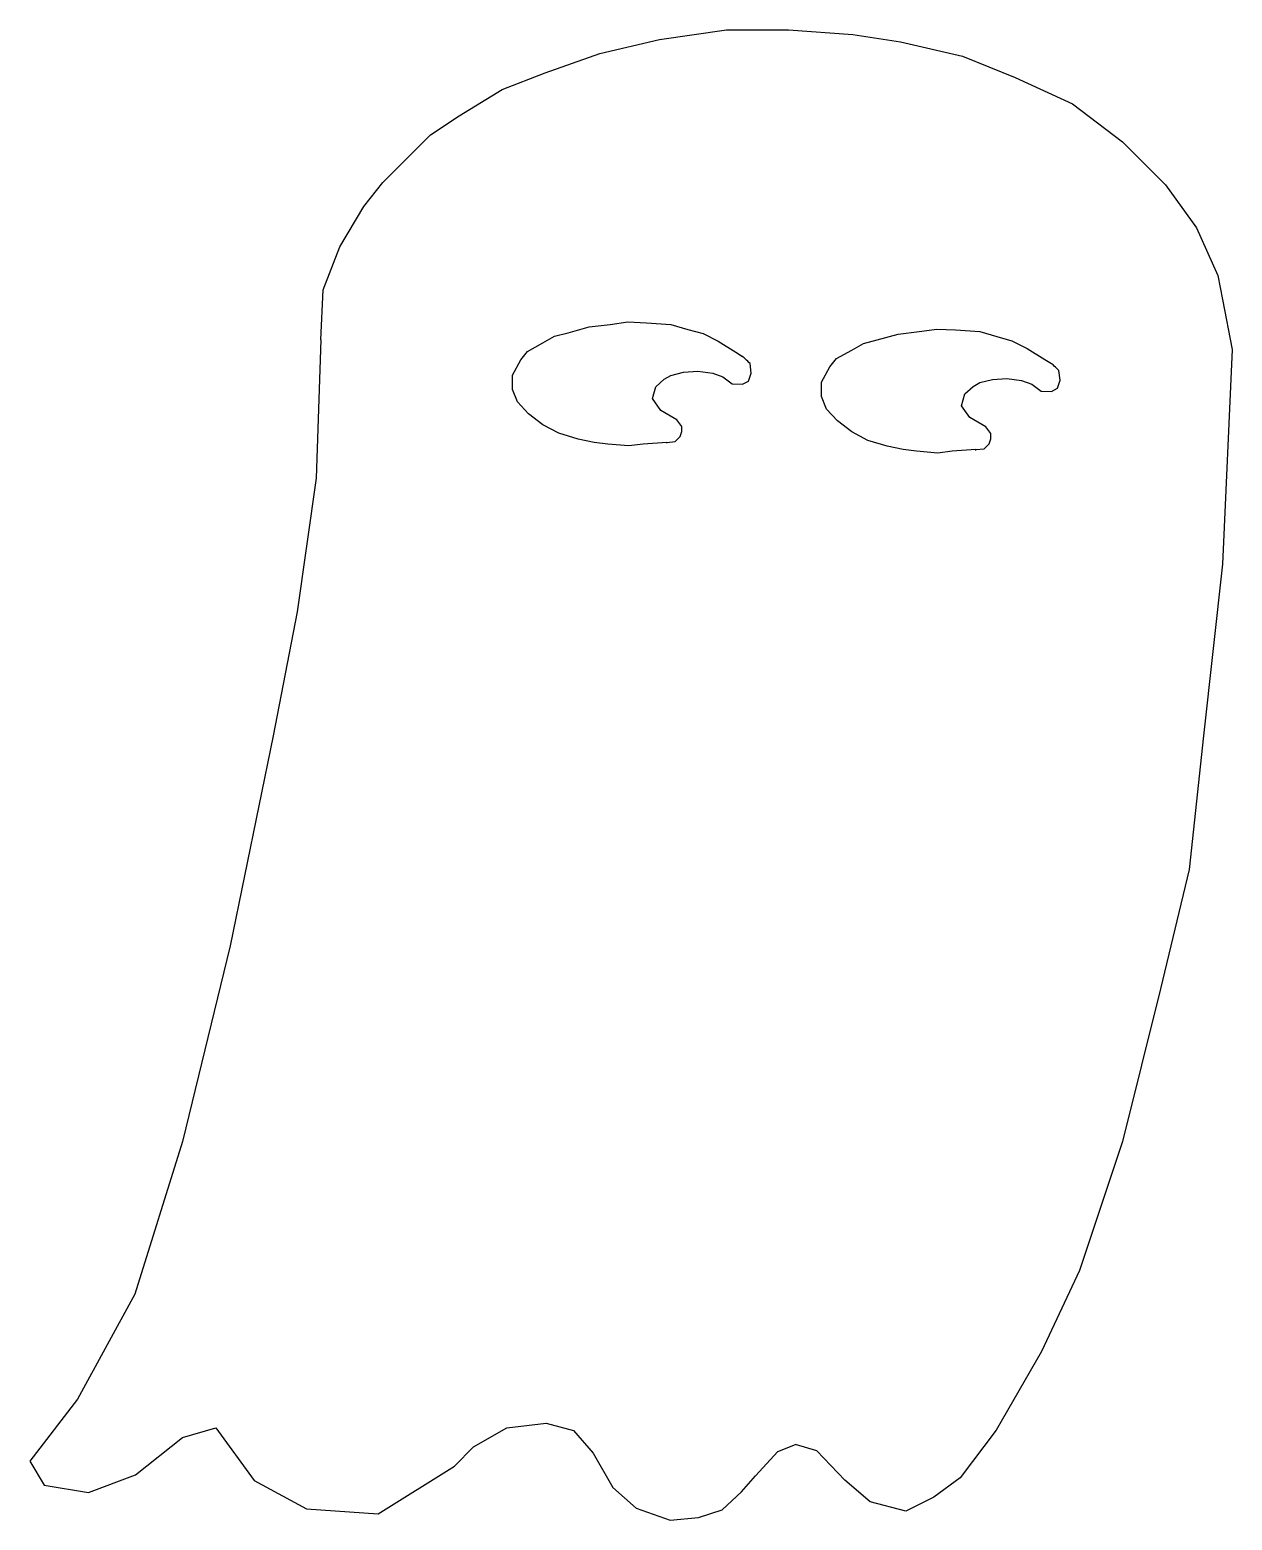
# Model space of a CAD drawing. Extents: x 79.1 to 112.8, y 125.4 to 167.1.
import ezdxf

# ---------------------------------------------------------------- set-up
doc = ezdxf.new("R2010")
doc.units = 0
doc.layers.add('Layer_1', color=7, linetype='CONTINUOUS')

msp = doc.modelspace()

# ---------------------------------------------------------------- linework, layer by layer
at = {"layer": 'Layer_1', "color": 7}
for points in [[(87.263498, 158.460524), (87.330308, 159.863684), (87.79803, 161.066404), (88.466204, 162.202294), (89.000744, 162.870474), (89.668918, 163.538644), (90.337091, 164.206814), (91.1389, 164.741354), (92.341611, 165.476354), (93.544325, 165.944074), (95.081126, 166.478614), (96.751559, 166.879514), (98.622446, 167.146784), (100.359696, 167.146784), (102.163766, 167.013144), (103.500106, 166.812694), (105.237376, 166.411794), (106.707356, 165.810434), (108.310966, 165.075444), (109.714136, 164.006364), (110.916846, 162.803654), (111.785476, 161.600944), (112.386836, 160.264594), (112.520466, 159.596424), (112.787726, 158.193254), (112.787726, 158.193254)], [(96.950886, 155.589184), (96.28943, 155.541884), (95.887832, 155.494684), (95.297242, 155.541884), (94.919267, 155.589084), (94.47042, 155.683584), (93.927079, 155.848944), (93.478232, 156.085174), (93.076634, 156.392284), (92.769527, 156.723014), (92.627787, 157.077364), (92.627787, 157.478964), (92.86402, 157.904184), (93.05301, 158.140424), (93.478232, 158.376664), (93.808961, 158.565644), (94.186937, 158.660144), (94.777527, 158.825504), (95.368114, 158.896404), (95.864207, 158.967304), (96.383926, 158.943704), (97.069006, 158.896504), (97.541478, 158.754764), (97.966699, 158.636644), (98.391922, 158.424034), (98.888013, 158.116954), (99.077003, 157.998834)], [(105.603736, 155.388734), (104.942276, 155.341434), (104.540686, 155.294234), (103.950096, 155.341434), (103.572116, 155.388634), (103.123266, 155.483134), (102.579926, 155.648494), (102.131086, 155.884724), (101.729486, 156.191834), (101.422376, 156.522564), (101.280636, 156.876914), (101.280636, 157.278514), (101.516866, 157.703734), (101.705856, 157.939974), (102.131086, 158.176214), (102.461806, 158.365194), (102.839786, 158.459694), (103.430376, 158.625054), (104.020966, 158.695954), (104.517056, 158.766854), (105.036776, 158.743254), (105.721856, 158.696054), (106.194326, 158.554314), (106.619546, 158.436194), (107.044776, 158.223584), (107.540866, 157.916504), (107.729856, 157.798384)], [(87.263498, 158.460524), (87.129862, 154.585114), (86.595322, 150.843345), (85.927148, 147.368835), (84.724437, 141.488915), (83.388087, 136.009885), (82.051741, 131.733575), (80.448125, 128.793605), (79.111775, 127.056355), (79.51268, 126.388185), (80.751273, 126.177135), (82.068445, 126.672155), (83.388087, 127.724525), (84.323532, 127.991795), (85.39261, 126.521815), (86.862593, 125.720006), (88.867113, 125.586376), (91.00527, 126.922725), (91.53981, 127.457265), (92.475252, 127.991795), (93.577739, 128.125425), (94.343948, 127.919195), (94.886812, 127.283375), (95.438146, 126.324725)], [(96.950886, 155.565584), (96.950886, 155.589184), (97.187121, 155.612784), (97.328861, 155.754524), (97.376111, 155.896264), (97.376111, 156.038004), (97.234371, 156.226994), (96.785526, 156.486854), (96.54929, 156.817584), (96.64378, 157.148314), (96.880016, 157.360924), (97.063098, 157.467234), (97.41745, 157.555834), (97.824955, 157.585334), (98.238367, 157.526334), (98.521848, 157.425924), (98.787613, 157.231034), (99.077001, 157.219234), (99.244448, 157.308834), (99.313238, 157.532274), (99.283708, 157.804004)], [(112.787736, 158.193254), (112.520466, 152.179695), (111.985926, 147.368835), (111.585026, 143.627065), (110.783216, 140.286195), (109.714136, 136.009885), (108.511426, 132.401745), (107.442346, 130.129955), (106.172816, 127.924985), (105.170556, 126.588635), (104.435566, 126.054095), (103.649266, 125.656566), (102.652186, 125.921835), (101.938306, 126.522535), (101.152706, 127.344605), (100.560156, 127.524095)], [(105.603736, 155.365134), (105.603736, 155.388734), (105.839966, 155.412334), (105.981706, 155.554074), (106.028906, 155.695814), (106.028906, 155.837554), (105.887166, 156.026544), (105.438326, 156.286404), (105.202086, 156.617134), (105.296586, 156.947864), (105.532826, 157.160474), (105.715906, 157.266784), (106.070256, 157.355384), (106.477766, 157.384884), (106.891176, 157.325884), (107.174656, 157.225474), (107.440426, 157.030584), (107.729816, 157.018784), (107.897256, 157.108384), (107.966056, 157.331824), (107.936556, 157.603554)], [(95.438146, 126.324725), (96.093463, 125.743625), (97.042747, 125.405506), (97.842875, 125.483806), (98.504333, 125.696426), (99.046979, 126.195875), (99.43662, 126.643525), (100.059306, 127.333495), (100.560156, 127.524135), (100.560156, 127.524135)]]:
    msp.add_lwpolyline(points, dxfattribs=at)
for points in [[(99.077002, 157.998894)], [(107.729856, 157.798444)]]:
    msp.add_lwpolyline(points, close=True, dxfattribs=at)
for points in [[(99.283708, 157.804004), (99.214808, 157.869004), (99.064625, 158.010564), (99.077002, 157.998894)], [(107.936556, 157.603554), (107.867656, 157.668554), (107.717476, 157.810114), (107.729856, 157.798444)]]:
    msp.add_open_spline(points, degree=3, dxfattribs=at)

doc.saveas('drawing.dxf')
